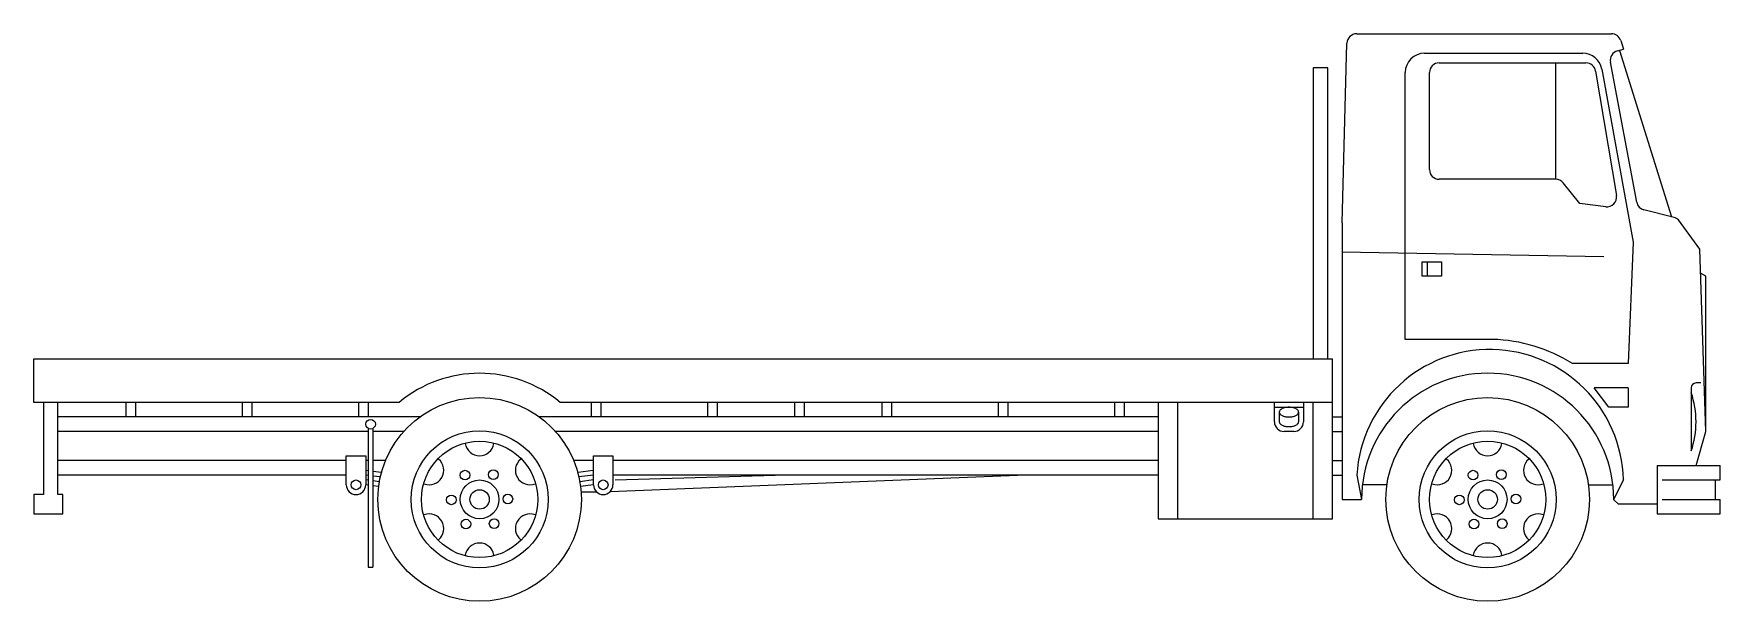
# Model space of a CAD drawing. Header units: millimetres. Extents: x -3061.07 to -3054.11, y 1844.91 to 1847.25.
import ezdxf

# ---------------------------------------------------------------- set-up
doc = ezdxf.new("R2010")
doc.units = ezdxf.units.MM
doc.header["$LTSCALE"] = 10
doc.layers.add('Veículos', color=2, linetype='Continuous')

msp = doc.modelspace()

# ---------------------------------------------------------------- linework, layer by layer
at = {"layer": 'Veículos'}
for p, q in [((-3055.6721, 1846.4729), (-3055.6526, 1847.214)), ((-3055.6126, 1847.2529), (-3054.5612, 1847.2529)), ((-3054.5361, 1847.1824), (-3054.5113, 1847.1889)), ((-3054.5281, 1847.1845), (-3054.3136, 1846.4983)), ((-3054.5231, 1847.2253), (-3054.5113, 1847.1889)), ((-3055.3321, 1847.1729), (-3054.6796, 1847.1729)), ((-3055.2721, 1847.1329), (-3054.6664, 1847.1329)), ((-3054.7914, 1846.6529), (-3054.7914, 1847.1329)), ((-3054.4569, 1846.5582), (-3054.5653, 1847.1364)), ((-3055.7921, 1847.1129), (-3055.7921, 1845.9129)), ((-3055.7321, 1847.1129), (-3055.7921, 1847.1129)), ((-3055.7321, 1845.9129), (-3055.7321, 1847.1129)), ((-3055.4121, 1845.9929), (-3055.4121, 1847.0929)), ((-3055.3121, 1846.6929), (-3055.3121, 1847.0929)), ((-3054.6268, 1847.0991), (-3054.5403, 1846.5854)), ((-3054.6008, 1847.1064), (-3054.4721, 1846.3929)), ((-3054.7914, 1846.6529), (-3055.2721, 1846.6529)), ((-3054.6921, 1846.5529), (-3054.7601, 1846.6379)), ((-3054.5848, 1846.5395), (-3054.6921, 1846.5529)), ((-3054.3029, 1846.4956), (-3054.4272, 1846.5267)), ((-3055.6721, 1846.4729), (-3055.6721, 1845.3329)), ((-3054.1971, 1846.365), (-3054.2843, 1846.4851)), ((-3054.5921, 1846.3329), (-3055.6745, 1846.3519)), ((-3054.4721, 1846.3929), (-3054.4921, 1845.8929)), ((-3054.1721, 1845.6129), (-3054.1971, 1846.365)), ((-3055.3421, 1846.3129), (-3055.2621, 1846.3129)), ((-3055.3421, 1846.2529), (-3055.3421, 1846.3129)), ((-3055.3221, 1846.3129), (-3055.3221, 1846.2529)), ((-3055.2621, 1846.3129), (-3055.2621, 1846.2529)), ((-3055.2621, 1846.2529), (-3055.3421, 1846.2529)), ((-3054.1721, 1846.2529), (-3054.1938, 1846.266)), ((-3054.1721, 1845.6129), (-3054.1721, 1846.2529)), ((-3055.0521, 1845.9929), (-3055.4121, 1845.9929)), ((-3061.0721, 1845.9129), (-3055.7121, 1845.9129)), ((-3061.0721, 1845.7329), (-3061.0721, 1845.9129)), ((-3055.7121, 1845.2529), (-3055.7121, 1845.9129)), ((-3054.4921, 1845.8929), (-3054.7223, 1845.8929)), ((-3054.4921, 1845.7929), (-3054.6321, 1845.7929)), ((-3054.5721, 1845.7129), (-3054.6321, 1845.7929)), ((-3054.4921, 1845.7929), (-3054.4921, 1845.7129)), ((-3054.2321, 1845.7929), (-3054.2321, 1845.5329)), ((-3054.1921, 1845.8129), (-3054.2121, 1845.8129)), ((-3059.5644, 1845.7329), (-3061.0721, 1845.7329)), ((-3061.0321, 1845.7329), (-3061.0321, 1845.3529)), ((-3060.9721, 1845.3529), (-3060.9721, 1845.7329)), ((-3060.6921, 1845.7329), (-3060.6921, 1845.6729)), ((-3060.6521, 1845.7329), (-3060.6521, 1845.6729)), ((-3060.2121, 1845.7329), (-3060.2121, 1845.6729)), ((-3060.1721, 1845.7329), (-3060.1721, 1845.6729)), ((-3059.7321, 1845.7329), (-3059.7321, 1845.6729)), ((-3059.6921, 1845.7329), (-3059.6921, 1845.6729)), ((-3055.7121, 1845.7329), (-3058.8999, 1845.7329)), ((-3058.7721, 1845.7329), (-3058.7721, 1845.6729)), ((-3058.7321, 1845.7329), (-3058.7321, 1845.6729)), ((-3058.2921, 1845.7329), (-3058.2921, 1845.6729)), ((-3058.2521, 1845.7329), (-3058.2521, 1845.6729)), ((-3057.9321, 1845.7329), (-3057.9321, 1845.6729)), ((-3057.8921, 1845.7329), (-3057.8921, 1845.6729)), ((-3057.5721, 1845.7329), (-3057.5721, 1845.6729)), ((-3057.5321, 1845.7329), (-3057.5321, 1845.6729)), ((-3057.0921, 1845.7329), (-3057.0921, 1845.6729)), ((-3057.0521, 1845.7329), (-3057.0521, 1845.6729)), ((-3056.6121, 1845.7329), (-3056.6121, 1845.6729)), ((-3056.5721, 1845.7329), (-3056.5721, 1845.6729)), ((-3056.4321, 1845.7329), (-3056.4321, 1845.2529)), ((-3056.3521, 1845.7329), (-3056.3521, 1845.2529)), ((-3055.9521, 1845.6529), (-3055.9521, 1845.7329)), ((-3055.8321, 1845.7329), (-3055.8321, 1845.6529)), ((-3055.7921, 1845.2529), (-3055.7921, 1845.7329)), ((-3059.4787, 1845.6729), (-3060.9721, 1845.6729)), ((-3056.4321, 1845.6729), (-3058.9856, 1845.6729)), ((-3055.9521, 1845.7129), (-3055.8321, 1845.7129)), ((-3055.9321, 1845.6929), (-3055.9321, 1845.6529)), ((-3055.8521, 1845.6929), (-3055.8521, 1845.6529)), ((-3055.7121, 1845.6729), (-3055.6721, 1845.6729)), ((-3054.4921, 1845.7129), (-3054.5721, 1845.7129)), ((-3059.6921, 1845.6129), (-3060.9721, 1845.6129)), ((-3059.6921, 1845.6229), (-3059.6921, 1845.0529)), ((-3059.6721, 1845.6229), (-3059.6721, 1845.0529)), ((-3059.5452, 1845.6129), (-3059.6721, 1845.6129)), ((-3056.4321, 1845.6129), (-3058.9191, 1845.6129)), ((-3055.8721, 1845.6129), (-3055.9121, 1845.6129)), ((-3055.7121, 1845.6129), (-3055.6721, 1845.6129)), ((-3054.2121, 1845.4729), (-3054.1721, 1845.6129)), ((-3059.7821, 1845.4929), (-3060.9721, 1845.4929)), ((-3059.7821, 1845.5129), (-3059.7021, 1845.5129)), ((-3059.7821, 1845.3929), (-3059.7821, 1845.5129)), ((-3059.7021, 1845.5129), (-3059.7021, 1845.3929)), ((-3059.6921, 1845.4929), (-3059.7021, 1845.4929)), ((-3059.7009, 1845.4529), (-3059.6933, 1845.4519)), ((-3059.6205, 1845.4929), (-3059.6721, 1845.4929)), ((-3059.6709, 1845.449), (-3059.6383, 1845.4449)), ((-3058.7621, 1845.4929), (-3058.8438, 1845.4929)), ((-3058.826, 1845.4449), (-3058.7634, 1845.4529)), ((-3058.7621, 1845.3929), (-3058.7621, 1845.5129)), ((-3058.7621, 1845.5129), (-3058.6821, 1845.5129)), ((-3058.6821, 1845.5129), (-3058.6821, 1845.3929)), ((-3056.4321, 1845.4929), (-3058.6821, 1845.4929)), ((-3055.7121, 1845.4929), (-3055.6721, 1845.4929)), ((-3054.3721, 1845.4729), (-3054.1121, 1845.4729)), ((-3054.3721, 1845.4729), (-3054.3721, 1845.2729)), ((-3054.1121, 1845.4129), (-3054.1121, 1845.4729)), ((-3059.7821, 1845.4329), (-3060.9721, 1845.4329)), ((-3059.6921, 1845.4317), (-3059.7021, 1845.4329)), ((-3059.6921, 1845.4117), (-3059.7021, 1845.4129)), ((-3059.6921, 1845.3917), (-3059.7021, 1845.3929)), ((-3059.6419, 1845.4253), (-3059.6721, 1845.4291)), ((-3059.6458, 1845.4058), (-3059.6721, 1845.4091)), ((-3059.6487, 1845.3861), (-3059.6721, 1845.3891)), ((-3058.7621, 1845.4329), (-3058.8224, 1845.4253)), ((-3058.7621, 1845.4129), (-3058.8185, 1845.4058)), ((-3058.7621, 1845.3929), (-3058.8155, 1845.3861)), ((-3058.6928, 1845.3657), (-3057.0121, 1845.4329)), ((-3056.4321, 1845.4329), (-3058.6821, 1845.4329)), ((-3058.6721, 1845.4129), (-3058.013, 1845.4329)), ((-3055.7121, 1845.4329), (-3055.6721, 1845.4329)), ((-3055.6121, 1845.4329), (-3055.5921, 1845.3329)), ((-3055.4878, 1845.3929), (-3055.589, 1845.3929)), ((-3054.6564, 1845.3929), (-3054.5552, 1845.3929)), ((-3054.5121, 1845.4129), (-3054.5521, 1845.3329)), ((-3054.3521, 1845.4129), (-3054.1121, 1845.4129)), ((-3054.1321, 1845.3329), (-3054.1321, 1845.4129)), ((-3061.0321, 1845.3529), (-3061.0721, 1845.3529)), ((-3061.0721, 1845.3529), (-3061.0721, 1845.2729)), ((-3060.9521, 1845.3529), (-3060.9721, 1845.3529)), ((-3060.9521, 1845.2729), (-3060.9521, 1845.3529)), ((-3058.8132, 1845.3635), (-3058.7504, 1845.3646)), ((-3055.6721, 1845.3329), (-3055.5921, 1845.3329)), ((-3054.5321, 1845.3129), (-3054.5521, 1845.3329)), ((-3054.3721, 1845.3129), (-3054.5321, 1845.3129)), ((-3054.3521, 1845.3329), (-3054.1121, 1845.3329)), ((-3054.1121, 1845.2729), (-3054.1121, 1845.3329)), ((-3061.0721, 1845.2729), (-3060.9521, 1845.2729)), ((-3056.4321, 1845.2529), (-3055.7121, 1845.2529)), ((-3054.3721, 1845.2729), (-3054.1121, 1845.2729)), ((-3059.6921, 1845.0529), (-3059.6721, 1845.0529))]:
    msp.add_line(p, q, dxfattribs=at)
msp.add_lwpolyline([(-3055.8921, 1845.7129, 0.051099), (-3055.9083, 1845.7113, 0.064948), (-3055.9204, 1845.7071, 0.104203), (-3055.9297, 1845.6997, 0.174705), (-3055.9321, 1845.6929, 0.174705), (-3055.9297, 1845.6862, 0.104203), (-3055.9204, 1845.6788, 0.064948), (-3055.9083, 1845.6746, 0.051099), (-3055.8921, 1845.6729, 0.051099), (-3055.876, 1845.6746, 0.064948), (-3055.8638, 1845.6788, 0.104203), (-3055.8546, 1845.6862, 0.174705), (-3055.8521, 1845.6929, 0.174705), (-3055.8546, 1845.6997, 0.104203), (-3055.8638, 1845.7071, 0.064948), (-3055.876, 1845.7113, 0.051099)], format="xyb", close=True, dxfattribs=at)
msp.add_lwpolyline([(-3055.9321, 1845.6529, 0.174705), (-3055.9297, 1845.6462, 0.104203), (-3055.9204, 1845.6388, 0.064948), (-3055.9083, 1845.6346, 0.051099), (-3055.8921, 1845.6329, 0.051099), (-3055.876, 1845.6346, 0.064948), (-3055.8638, 1845.6388, 0.104203), (-3055.8546, 1845.6462, 0.174705), (-3055.8521, 1845.6529, 0.174705)], format="xyb", dxfattribs=at)
for centre, radius in [((-3059.2321, 1845.3329), 0.42), ((-3055.0721, 1845.3329), 0.42), ((-3059.6821, 1845.6429), 0.02), ((-3059.2321, 1845.3329), 0.2828), ((-3055.0721, 1845.3329), 0.2828), ((-3059.2321, 1845.3329), 0.24), ((-3055.0721, 1845.3329), 0.24), ((-3059.2921, 1845.4329), 0.02), ((-3059.1755, 1845.4349), 0.02), ((-3055.1321, 1845.4329), 0.02), ((-3055.0155, 1845.4349), 0.02), ((-3059.7421, 1845.3929), 0.02), ((-3059.2321, 1845.3329), 0.08), ((-3058.7221, 1845.3929), 0.02), ((-3055.0721, 1845.3329), 0.08), ((-3059.3487, 1845.331), 0.02), ((-3059.2321, 1845.3329), 0.04), ((-3059.1155, 1845.3349), 0.02), ((-3055.1887, 1845.331), 0.02), ((-3055.0721, 1845.3329), 0.04), ((-3054.9555, 1845.3349), 0.02), ((-3059.2887, 1845.231), 0.02), ((-3059.1721, 1845.2329), 0.02), ((-3055.1287, 1845.231), 0.02), ((-3055.0121, 1845.2329), 0.02)]:
    msp.add_circle(centre, radius, dxfattribs=at)
for centre, radius, start, end in [((-3055.6126, 1847.2129), 0.04, 90, 178.49256), ((-3054.5612, 1847.2129), 0.04, 18.00416, 90), ((-3055.3321, 1847.0929), 0.08, 90, 180), ((-3055.2721, 1847.0929), 0.04, 90, 180), ((-3054.6796, 1847.0929), 0.08, 9.68879, 90), ((-3054.6664, 1847.0929), 0.04, 8.88066, 90), ((-3054.526, 1847.1437), 0.04, 104.74356, 190.61966), ((-3055.2721, 1846.6929), 0.04, 180, 270), ((-3054.7914, 1846.6129), 0.04, 38.65981, 90), ((-3054.5798, 1846.5792), 0.04, 262.87498, 8.88066), ((-3054.4175, 1846.5655), 0.04, 190.61966, 255.96376), ((-3054.3126, 1846.4568), 0.04, 45, 75.96376), ((-3055.0625, 1845.4004), 0.5506, 1.30473, 176.61201), ((-3055.0721, 1845.3329), 0.6603, 58.00513, 88.2643), ((-3059.2321, 1845.3329), 0.52, 50.28486, 129.71514), ((-3055.0721, 1845.3329), 0.5204, 0, 180), ((-3054.2121, 1845.7929), 0.02, 90, 180), ((-3054.5821, 1845.6529), 0.37, 341.07536, 18.92464), ((-3055.9121, 1845.6529), 0.04, 180, 270), ((-3055.8721, 1845.6529), 0.04, 270, 0), ((-3059.2321, 1845.5729), 0.06, 189.59407, 350.40593), ((-3055.0721, 1845.5729), 0.06, 189.59407, 350.40593), ((-3059.44, 1845.4529), 0.06, 249.59407, 50.40593), ((-3059.0243, 1845.4529), 0.06, 129.59407, 290.40593), ((-3055.28, 1845.4529), 0.06, 249.59407, 50.40593), ((-3054.8643, 1845.4529), 0.06, 129.59407, 290.40593), ((-3059.7421, 1845.3929), 0.04, 180, 0), ((-3058.7221, 1845.3929), 0.04, 180, 0), ((-3059.44, 1845.2129), 0.06, 309.59407, 110.40593), ((-3059.0243, 1845.2129), 0.06, 69.59407, 230.40593), ((-3055.28, 1845.2129), 0.06, 309.59407, 110.40593), ((-3054.8643, 1845.2129), 0.06, 69.59407, 230.40593), ((-3059.2321, 1845.0929), 0.06, 9.59407, 170.40593), ((-3055.0721, 1845.0929), 0.06, 9.59407, 170.40593)]:
    msp.add_arc(centre, radius, start, end, dxfattribs=at)

doc.saveas('drawing.dxf')
